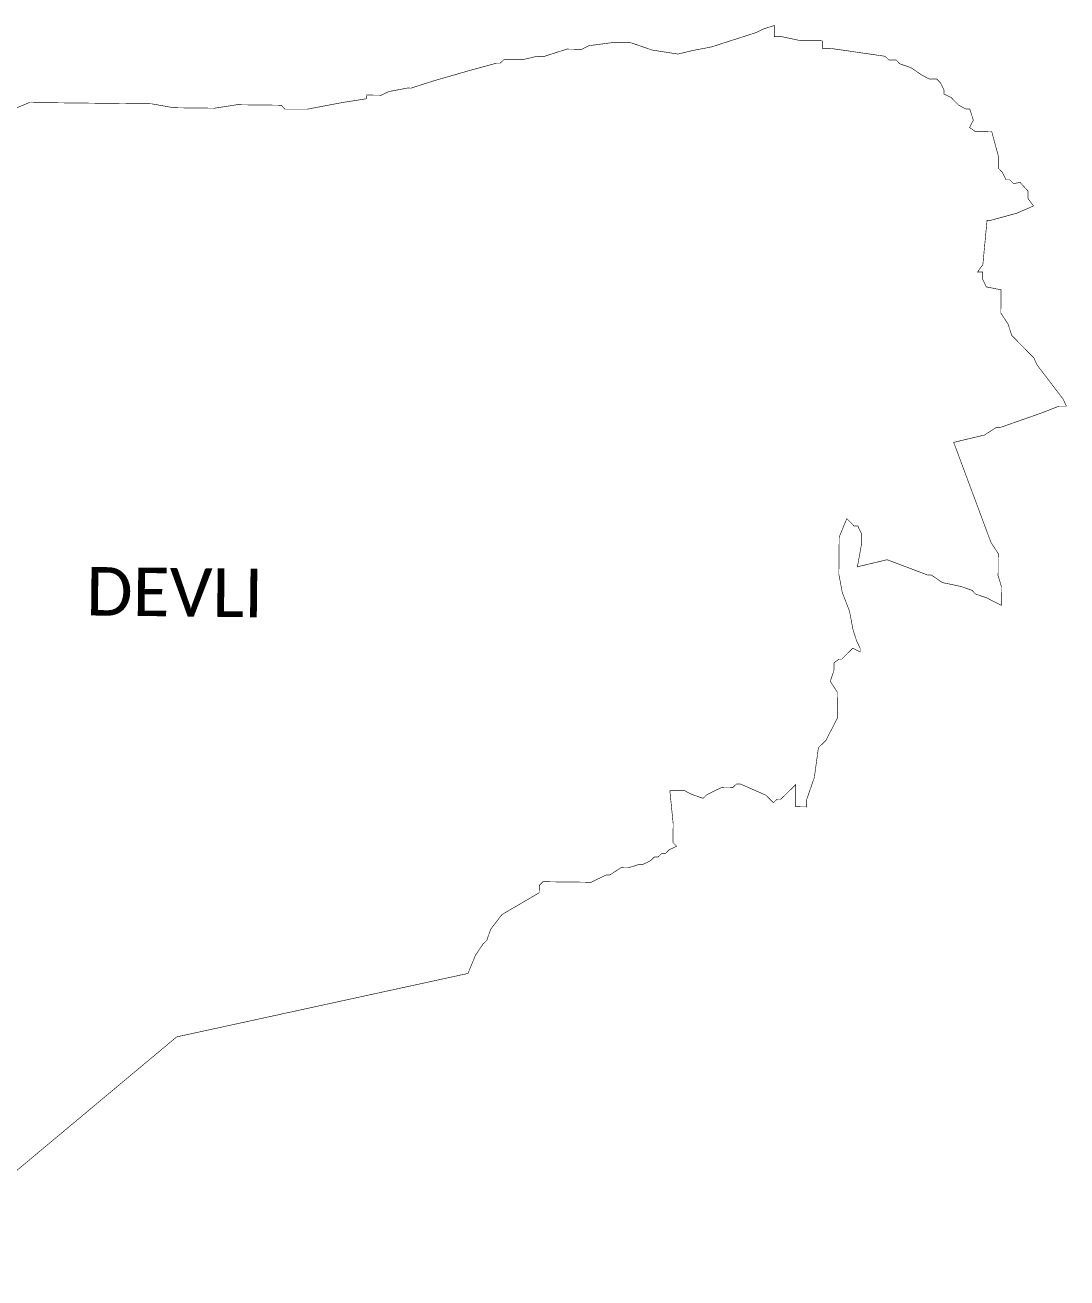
# Model space of a CAD drawing. Header units: metres. Extents: x 337316 to 344245, y 1769716 to 1774401.
# Drawn here: x 340781 to 344245, y 1770235 to 1774401 of the extents above; entities that cross this region are included whole.
import ezdxf

# ---------------------------------------------------------------- set-up
doc = ezdxf.new("R2010")
doc.units = ezdxf.units.M
doc.layers.add('VILLAGE NAME', color=250, linetype='Continuous')

msp = doc.modelspace()

# ---------------------------------------------------------------- linework, layer by layer
at = {"color": 6, "const_width": 2}
msp.add_lwpolyline([(340709, 1774107.5), (340795.5, 1774143.4), (341201.6, 1774139), (341275.3, 1774125.9), (341410.7, 1774124.4), (341484.7, 1774135.9), (341632.4, 1774134.3), (341644.5, 1774121.1), (341718.4, 1774121.1), (341841.7, 1774144.3), (341915.7, 1774155.8), (341915.8, 1774168.1), (341965.1, 1774167.6), (341989.8, 1774179.7), (342051.5, 1774191.3), (342063.8, 1774191.1), (342137.9, 1774215), (342261.4, 1774250.5), (342347.8, 1774274.1), (342360.1, 1774274.1), (342372.6, 1774285.6), (342434.1, 1774285.6), (342483.5, 1774297.1), (342508.1, 1774297.1), (342582.2, 1774320.9), (342631.4, 1774320.3), (342656.2, 1774332.4), (342742.5, 1774343.7), (342791.7, 1774343.2), (342865.3, 1774317.8), (342951.3, 1774304.5), (343000.7, 1774316.3), (343062.3, 1774328), (343210.5, 1774375.6), (343235.3, 1774387.6), (343272.2, 1774399.5), (343271.9, 1774362.3), (343296.5, 1774362.3), (343357.9, 1774349.3), (343431.8, 1774348.5), (343431.5, 1774323.9), (343456.1, 1774323.7), (343640.5, 1774297), (343652.7, 1774284.6), (343677.3, 1774284.3), (343689.4, 1774271.9), (343726.2, 1774259.2), (343762.9, 1774234.1), (343787.4, 1774221.6), (343812, 1774221.3), (343824.1, 1774208.8), (343836.2, 1774184.1), (343836, 1774171.8), (343860.5, 1774159.2), (343884.9, 1774134.3), (343909.4, 1774121.8), (343921.7, 1774121.6), (343933.6, 1774084.6), (343921, 1774060.1), (343939.3, 1774047.6), (343994.7, 1774046.9), (344018, 1773960.5), (344018, 1773923.6), (344030.1, 1773911.2), (344042.2, 1773886.3), (344054.5, 1773886.3), (344066.6, 1773873.8), (344089.2, 1773877.4), (344115.6, 1773848.7), (344115.4, 1773824.1), (344133.6, 1773799.3), (344077.9, 1773775.2), (343991.5, 1773751.6), (343979.2, 1773751.7), (343965.2, 1773604.2), (343947.4, 1773579.5), (343965, 1773579.5), (343964.7, 1773555), (343976.8, 1773530.2), (344025.4, 1773520.7), (344025.4, 1773492.7), (344025, 1773443.5), (344049.2, 1773406.3), (344061.1, 1773369.2), (344134.2, 1773294.6), (344146.2, 1773269.8), (344231.2, 1773158.2), (344243.2, 1773133.7), (344218.6, 1773133.7), (344156.8, 1773109.7), (344020.9, 1773062), (344008.6, 1773062.1), (343971.4, 1773037.9), (343868.3, 1773013.3), (343992.1, 1772680.7), (344016.3, 1772643.5), (344016, 1772569.7), (344027.3, 1772532.9), (344026.7, 1772471.1), (343977.8, 1772496.2), (343941, 1772508.9), (343928.8, 1772521.4), (343892, 1772534.1), (343830.6, 1772547.1), (343794, 1772572.1), (343781.6, 1772572.2), (343646.8, 1772623), (343548.1, 1772599.4), (343561.5, 1772673.1), (343561.6, 1772710), (343549.5, 1772734.8), (343537.3, 1772734.9), (343512.9, 1772759.8), (343487.6, 1772698.5), (343487.5, 1772686.2), (343486.3, 1772575.5), (343497.9, 1772513.8), (343521.9, 1772452), (343533.5, 1772390.3), (343545.4, 1772353.3), (343557.3, 1772328.5), (343557.3, 1772316.2), (343532.8, 1772328.8), (343495.5, 1772292.3), (343486.8, 1772292.4), (343470.7, 1772280.2), (343470.5, 1772255.6), (343457.8, 1772218.8), (343482, 1772181.6), (343481.2, 1772107.8), (343481.1, 1772095.5), (343443.3, 1772022), (343418.4, 1771997.7), (343405, 1771899.4), (343379.6, 1771825.8), (343379.4, 1771801.2), (343342.4, 1771801.6), (343343.3, 1771875.4), (343293.5, 1771826.7), (343281.2, 1771826.9), (343268.7, 1771814.7), (343244.4, 1771839.8), (343158.6, 1771877.4), (343146.3, 1771877.6), (343133.9, 1771865.4), (343096.9, 1771865.8), (343047.5, 1771841.7), (343035, 1771829.6), (342998.2, 1771842.3), (342973.8, 1771854.9), (342924.5, 1771855.4), (342935.6, 1771744.5), (342934.9, 1771682.9), (342947.1, 1771670.5), (342922.4, 1771658.5), (342909.9, 1771646.4), (342897.6, 1771646.4), (342885.2, 1771634.4), (342872.9, 1771634.4), (342860.4, 1771622.2), (342835.7, 1771610.2), (342823.4, 1771610.3), (342786.3, 1771598.4), (342761.7, 1771598.7), (342724.5, 1771574.5), (342712.2, 1771574.6), (342662.7, 1771550.5), (342502.7, 1771552.3), (342490.3, 1771540.1), (342490, 1771515.5), (342366.1, 1771443), (342328.7, 1771394.2), (342315.9, 1771357.4), (342303.5, 1771345.2), (342278.5, 1771308.5), (342253.2, 1771247.3), (341284.7, 1771036.3), (340326.7, 1770235.9)], dxfattribs=at)

# ---------------------------------------------------------------- texts
at = {"layer": 'VILLAGE NAME', "insert": (340984.9, 1772599), "char_height": 161.109, "attachment_point": 1, "rotation": 359.3742}
msp.add_mtext_dynamic_manual_height_columns('{\\fCalibri|b0|i0|c0|p34;DEVLI}', width=1589.786, gutter_width=805.5, heights=[0], dxfattribs=at)

doc.saveas('drawing.dxf')
